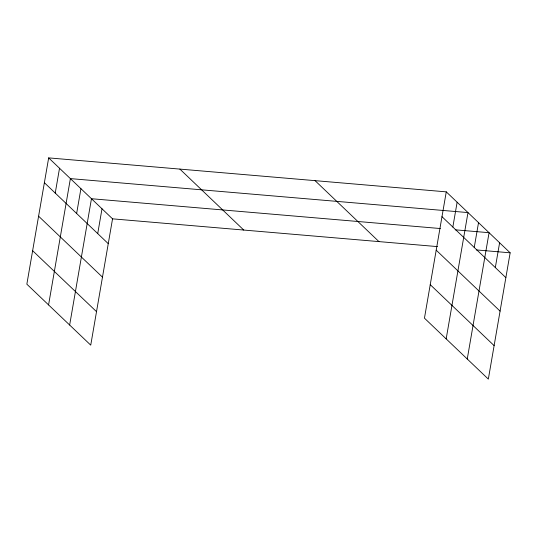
<?xml version="1.0" encoding="UTF-8"?>
<svg xmlns="http://www.w3.org/2000/svg" width="537" height="537" viewBox="0 0 537 537"><rect width="100%" height="100%" fill="white"/><g stroke="black" fill="none" stroke-linecap="round" stroke-linejoin="round"><path stroke-width="0.81" d="M48.666 157.885L26.85 284.187L90.733 345.143L112.548 218.841L48.666 157.885L446.267 191.857L510.15 252.813L488.334 379.115L424.452 318.159L446.267 191.857M55.237 193.072L59.526 168.242M48.572 304.915L70.387 178.606L467.989 212.585L446.173 338.887M76.637 213.491L80.926 188.668M69.649 325.026L91.465 198.724L440.38 228.54M97.721 233.608L102.003 208.779M452.845 227.044L457.128 202.221M474.245 247.463L478.527 222.64M467.25 359.005L489.073 232.696L455.235 229.809M495.322 267.58L499.611 242.758M112.548 218.841L437.534 246.611M476.319 249.92L510.15 252.813M441.985 216.68L505.861 277.636M436.198 250.168L500.075 311.124M430.238 284.67L494.121 345.627M315.058 180.647L378.941 241.603M179.875 169.095L243.758 230.051M44.376 182.708L108.259 243.664M38.597 216.196L102.473 277.152M32.636 250.698L96.512 311.655"/></g></svg>
